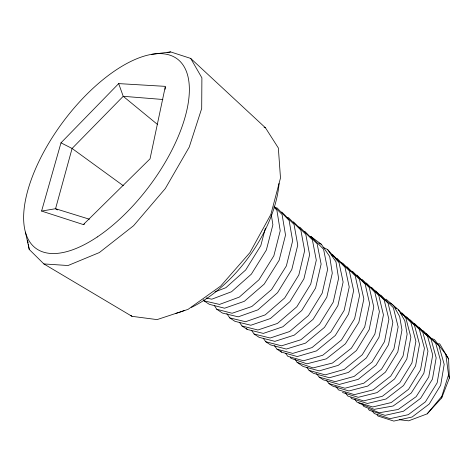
<?xml version="1.0" encoding="UTF-8"?>
<svg xmlns="http://www.w3.org/2000/svg" width="473" height="473" viewBox="0 0 473 473"><rect width="100%" height="100%" fill="white"/><g stroke="black" fill="none" stroke-linecap="round" stroke-linejoin="round"><path stroke-width="0.71" d="M399.519 419.734L408.666 420.822L427.172 413.857L441.711 397.905L441.8 396.321L448.546 374.787L445.808 354.36L434.451 339.567L431.004 338.301M165.136 89.308L165.308 87.097M265.4 228.081L260.8 245.653L245.706 269.953L225.875 287.69L214.925 291.906M41.589 211.07L60.987 142.846L118.676 83.609L165.361 86.364L150.03 158.845L83.354 224.574L41.589 211.07L55.554 208.723L89.409 219.218M441.711 397.905L449.35 378.169L448.581 358.93L439.872 344.113L438.601 343.439M427.172 413.857L441.8 396.321M83.354 224.574L84.632 224.007M167.064 52.722L170.635 51.918L190.69 58.416L265.454 127.799L278.349 148.002L280.489 177.99L270.863 214.446L249.886 252.671L220.708 286.041L188.059 309.366L157.066 319.606L131.967 316.325L43.865 263.928L29.249 249.472L25.424 232.142M151.537 54.354L170.635 51.918M43.865 263.928L68.041 265.524L99.354 252.558L133.587 225.704L165.302 188.556L189.253 147.05L201.699 108.488L201.894 77.844L190.69 58.416M162.889 99.49L123.222 96.303L72.091 148.463L55.554 208.723L57.404 209.941M287.046 217.462L288.495 217.675L300.846 230.115L304.653 250.69L298.83 274.961L284.699 297.949L265.187 314.888L245.552 321.729L229.73 317.874L226.851 313.587M274.919 207.647L277.113 207.966L289.121 220.448L292.633 240.893L286.366 265.938L271.579 289.541L251.831 306.504L232.113 313.256L216.758 309.271L214.411 305.593M298.516 227.075L299.965 227.294L312.369 239.799L316.307 260.185L310.72 284.137L296.849 306.758L277.462 323.42L257.909 330L242.01 326.003L239.622 322.503M309.661 236.405L311.104 236.648L321.362 244.293L329.716 256.543L332.288 273.211L326.808 297.204L313.043 319.376L294.283 335.126L274.878 341.352L259.103 337.326L254.078 333.997L251.624 330.503M341.323 262.905L342.742 263.177L355.211 275.771L359.575 295.448L354.62 318.666L341.447 340.004L322.734 355.253L303.554 360.769L287.785 356.311L285.674 353.384M350.588 271.106L352.71 271.537L365.156 284.107L369.626 303.636L364.707 326.944L351.35 348.223L332.448 363.051L313.014 367.917L297.109 362.359L295.128 359.338M360.337 279.253L362.454 279.703L374.835 292.213L379.399 311.595L374.876 334.074L362.235 354.78L344.178 369.448L325.188 374.864L309.111 370.436L306.912 367.533M370.329 287.235L371.748 287.543L384.2 300.018L388.901 319.34L384.531 341.589L372.015 362.064L354.135 376.425L335.203 381.64L319.186 377.111L316.526 373.623M378.784 294.774L380.913 295.241L393.353 307.675L398.142 326.873L393.92 348.891L381.534 369.147L363.826 383.213L344.953 388.227L328.995 383.603L326.766 380.7M206.122 297.937L211.756 299.208L231.545 291.74L251.34 274.169L266.346 250.046L272.886 224.799L271.319 214.813M203.201 299.598L203.987 300.828L219.525 304.417L239.279 297.121L258.973 279.762L273.832 255.863L280.229 230.789L276.871 210.166L273.879 207.056M405.355 316.703L406.792 317.04L419.338 329.374L424.423 348.288L420.568 369.732L408.554 389.297L391.26 402.558L372.665 406.969L356.879 402.062L354.626 399.177M413.479 323.567L414.91 323.904L427.551 336.22L432.73 355.057L428.721 377.005L416.157 396.664L398.177 409.476L379.281 412.763L363.725 406.384L362.158 403.93M242.01 326.003L247.225 329.462L263.319 333.406L282.854 326.766L301.762 310.53L315.597 288.01L321.126 264.111L317.152 243.832L304.73 231.291M421.951 330.538L423.347 330.881L435.751 343.232L440.824 361.656L437.158 382.834L425.416 401.849L408.311 414.667L390.018 418.676L374.291 413.585L372.038 410.73M254.078 333.997L270.195 338.012L289.683 331.514L308.491 315.467L322.202 293.142L327.612 269.397L323.556 249.194L311.104 236.648M263.254 338.242L265.761 341.737L281.553 345.828L300.911 339.732L319.571 324.165L333.217 302.182L338.585 278.337L335.948 261.74L327.558 249.508L323.13 247.314M274.482 345.698L277.018 349.192L292.757 353.408L311.985 347.602L330.822 332.028L344.125 310.436L349.234 287.016L344.971 267.186L332.501 254.586M277.018 349.192L281.488 352.143L297.251 356.547L316.484 350.907L335.292 335.493L348.583 313.977L353.638 290.605L349.34 270.852L336.894 258.264M342.452 392.507L358.292 397.296L377.058 392.608L394.571 378.962L406.821 358.995L410.866 337.237L405.881 318.087L404.309 316.543M264.094 127.261L265.454 127.799M389.746 302.915L391.094 303.453L398.662 309.927L404.805 320.795L407.135 334.198L403.043 356.021L390.751 376.076L373.197 389.847L354.389 394.642L338.514 389.906L335.824 386.423M358.629 403.008L374.19 409.364L393.152 405.994L411.22 393.057L423.873 373.25L427.959 351.167L422.815 332.259L410.168 319.919M318.832 243.045L321.362 244.293M60.987 142.846L72.091 148.463L123.323 185.729M203.987 300.828L209.273 304.31L224.586 308.213L244.334 301.307L264.188 284.125L279.117 260.31L285.521 235.099L282.103 214.576L274.133 206.263M229.73 317.874L234.957 321.333L250.826 325.258L270.426 318.524L289.914 301.668L303.908 278.845L309.626 254.74L305.777 234.271L293.402 221.784M265.761 341.737L270.55 344.906L286.271 349.062L305.546 343.132L324.484 327.375L337.905 305.605L343.12 282.038L338.928 262.125L327.558 249.508M309.111 370.436L313.386 373.268L329.403 377.75L348.394 372.434L366.368 357.919L378.991 337.279L383.443 314.894L378.802 295.495L366.356 283.008M319.186 377.111L323.349 379.86L339.312 384.443L358.238 379.328L376.041 365.115L388.528 344.705L392.832 322.545L388.097 303.276L375.663 290.824M328.995 383.603L333.016 386.264L348.897 390.958L367.763 386.069L385.412 372.156L397.799 351.942L401.973 329.994L399.679 316.532L393.554 305.629L385.98 299.155M216.758 309.271L222.458 313.061L238.25 316.833L257.927 309.845L277.545 292.692L291.806 269.504L297.759 245.073L294.046 224.415L281.737 211.993M297.109 362.359L303.152 366.492L319.228 370.873L338.278 365.339L356.423 350.517L369.177 329.646L373.788 307.024L369.283 287.566L356.914 275.044M157.479 124.452L123.222 96.303L118.676 83.609M130.903 315.349L131.967 316.325M426.291 333.471L438.926 345.757L444.188 364.393L440.665 385.223L429.212 404.043L412.119 416.997L393.808 421.082L377.962 416.021L377.058 414.88M398.296 309.91L410.866 322.267L415.891 341.335L411.924 362.962L399.768 382.775L382.355 396.285L363.642 400.885L347.815 396.061L345.119 392.584M395.404 307.781L396.451 308.81M400.643 312.937L403.262 315.515M401.932 312.955L414.484 325.306L419.521 344.297L415.596 365.871L403.487 385.578L386.11 398.981L367.45 403.475L351.652 398.597L350.753 397.444M418.723 326.997L431.134 339.372L436.177 357.866L432.434 379.169L420.609 398.325L403.416 411.268L385.063 415.353L369.318 410.292L368.42 409.151M347.016 266.754L359.45 279.324L363.861 298.936L358.841 322.385L345.373 343.841L326.37 358.841L306.888 363.82L290.99 358.309L290.203 357.097M331.668 254.776L333.223 256.354M335.818 258.973L338.928 262.125M280.649 350.972L281.488 352.143M246.415 328.297L247.225 329.462M445.808 354.36L448.581 358.93M448.546 374.787L449.35 378.169M27.576 240.183L28.09 243.039M28.35 244.47L29.249 249.472M279.082 183.453A106.691 59.616 -53.2 0 1 191.447 307.391M184.772 310.353A106.691 59.616 -53.2 0 1 175.921 313.374M97.267 236.967A118.179 53.798 -53.2 0 0 182.43 64.139A118.179 53.798 -53.2 0 0 39.797 159.643A118.179 53.798 -53.2 0 0 97.267 236.967"/></g></svg>
